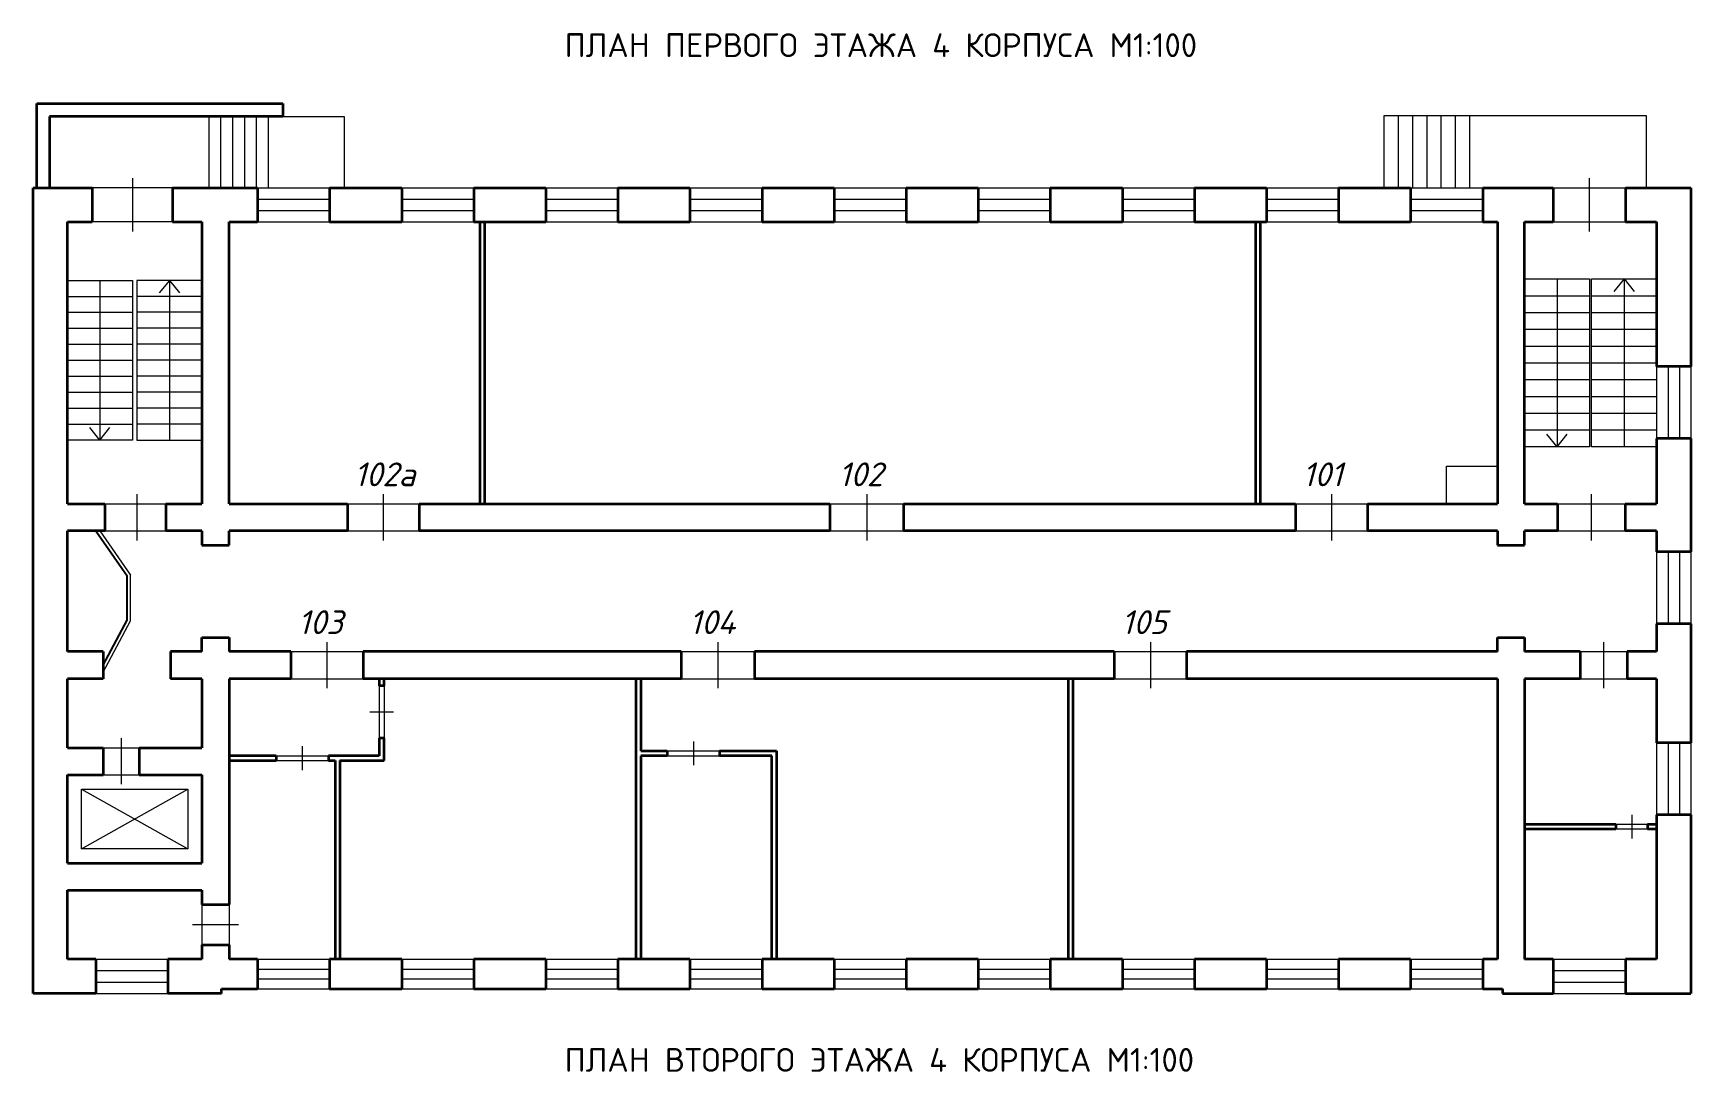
# Model space of a CAD drawing. Header units: inches. Extents: x -357 to 1347, y 2700 to 4058.
# Drawn here: x -293.4 to 55.3, y 3722.1 to 3940.6 of the extents above; entities that cross this region are included whole.
import ezdxf

# ---------------------------------------------------------------- set-up
doc = ezdxf.new("R2010")
doc.units = ezdxf.units.IN
doc.header["$MEASUREMENT"] = 0
doc.layers.add('ПОСТРОЕНИЯ', color=6, linetype='Continuous')
doc.layers.add('текст', color=7, linetype='Continuous')
doc.layers.add('ТОЛСТЫЕ СТЕНЫ', color=1, linetype='Continuous', lineweight=35)
doc.layers.add('ТОНКАЯ', color=160, linetype='Continuous', lineweight=9)
doc.styles.get("Standard").update_dxf_attribs({"font": 'isocpeui.ttf', "height": 5})

msp = doc.modelspace()

# ---------------------------------------------------------------- linework, layer by layer
at = {"layer": 'ПОСТРОЕНИЯ'}
for p, q in [((-264.06, 3908.09), (-264.06, 3900.89)), ((-280.2, 3835.89), (-273.59, 3826.41)), ((-273.59, 3817.12), (-273.59, 3826.41)), ((-278.67, 3807.64), (-273.59, 3817.12))]:
    msp.add_line(p, q, dxfattribs=at)
at = {"layer": 'ТОЛСТЫЕ СТЕНЫ'}
for p, q in [((-292.62, 3908.09), (-292.62, 3925.79)), ((-292.62, 3925.79), (-240.82, 3925.79)), ((-240.82, 3923.09), (-289.92, 3923.09)), ((-289.92, 3923.09), (-289.92, 3908.09)), ((-240.82, 3925.79), (-240.82, 3923.09)), ((-293.37, 3908.09), (-280.96, 3908.09)), ((-293.37, 3738.59), (-293.37, 3908.09)), ((-280.96, 3908.09), (-280.96, 3900.89)), ((-264.06, 3908.09), (-264.06, 3900.89)), ((-264.06, 3908.09), (-246.17, 3908.09)), ((-246.17, 3908.09), (-246.17, 3900.89)), ((-231.01, 3908.09), (-231.01, 3900.89)), ((-231.01, 3908.09), (-215.85, 3908.09)), ((-215.85, 3908.09), (-215.85, 3900.89)), ((-200.69, 3908.09), (-200.69, 3900.89)), ((-200.69, 3908.09), (-185.53, 3908.09)), ((-185.53, 3908.09), (-185.53, 3900.89)), ((-170.37, 3908.09), (-170.37, 3900.89)), ((-170.37, 3908.09), (-155.21, 3908.09)), ((-155.21, 3908.09), (-155.21, 3900.89)), ((-140.05, 3908.09), (-140.05, 3900.89)), ((-140.05, 3908.09), (-124.89, 3908.09)), ((-124.89, 3908.09), (-124.89, 3900.89)), ((-109.73, 3908.09), (-109.73, 3900.89)), ((-109.73, 3908.09), (-94.57, 3908.09)), ((-94.57, 3908.09), (-94.57, 3900.89)), ((-79.41, 3908.09), (-79.41, 3900.89)), ((-79.41, 3908.09), (-64.25, 3908.09)), ((-64.25, 3908.09), (-64.25, 3900.89)), ((-49.09, 3908.09), (-49.09, 3900.89)), ((-49.09, 3908.09), (-33.93, 3908.09)), ((-33.93, 3908.09), (-33.93, 3900.89)), ((-18.77, 3908.09), (-18.77, 3900.89)), ((-18.77, 3908.09), (-3.61, 3908.09)), ((-3.61, 3908.09), (-3.61, 3900.89)), ((11.55, 3908.09), (11.55, 3900.89)), ((11.55, 3908.09), (26.39, 3908.09)), ((26.39, 3908.09), (26.39, 3900.89)), ((41.55, 3908.09), (41.55, 3900.89)), ((41.55, 3908.09), (55.33, 3908.09)), ((55.33, 3908.09), (55.33, 3870.49)), ((-286.17, 3900.89), (-280.96, 3900.89)), ((-286.17, 3841.59), (-286.17, 3900.89)), ((-264.06, 3900.89), (-257.87, 3900.89)), ((-257.87, 3900.89), (-257.87, 3841.59)), ((-252.17, 3841.59), (-252.17, 3900.89)), ((-252.17, 3900.89), (-246.17, 3900.89)), ((-231.01, 3900.89), (-215.85, 3900.89)), ((-200.69, 3900.89), (-185.53, 3900.89)), ((-199.37, 3841.59), (-199.37, 3900.89)), ((-198.37, 3841.59), (-198.37, 3900.89)), ((-170.37, 3900.89), (-155.21, 3900.89)), ((-140.05, 3900.89), (-124.89, 3900.89)), ((-109.73, 3900.89), (-94.57, 3900.89)), ((-79.41, 3900.89), (-64.25, 3900.89)), ((-49.09, 3900.89), (-33.93, 3900.89)), ((-36.17, 3841.59), (-36.17, 3900.89)), ((-35.17, 3841.59), (-35.17, 3900.89)), ((-18.77, 3900.89), (-3.61, 3900.89)), ((11.55, 3900.89), (14.63, 3900.89)), ((14.63, 3900.89), (14.63, 3841.59)), ((20.33, 3841.59), (20.33, 3900.89)), ((20.33, 3900.89), (26.39, 3900.89)), ((41.55, 3900.89), (48.13, 3900.89)), ((48.13, 3900.89), (48.13, 3870.49)), ((55.33, 3870.49), (48.13, 3870.49)), ((55.33, 3855.33), (48.13, 3855.33)), ((48.13, 3855.33), (48.13, 3841.59)), ((55.33, 3855.33), (55.33, 3831.49)), ((-286.17, 3841.59), (-278.27, 3841.59)), ((-278.27, 3841.59), (-278.27, 3835.89)), ((-265.47, 3841.59), (-265.47, 3835.89)), ((-265.47, 3841.59), (-257.87, 3841.59)), ((-252.17, 3841.59), (-227.27, 3841.59)), ((-227.27, 3841.59), (-227.27, 3835.89)), ((-212.17, 3841.59), (-212.17, 3835.89)), ((-212.17, 3841.59), (-125.77, 3841.59)), ((-125.77, 3841.59), (-125.77, 3835.89)), ((-110.27, 3841.59), (-110.27, 3835.89)), ((-110.27, 3841.59), (-27.87, 3841.59)), ((-27.87, 3841.59), (-27.87, 3835.89)), ((-12.67, 3841.59), (-12.67, 3835.89)), ((-12.67, 3841.59), (14.63, 3841.59)), ((20.33, 3841.59), (27.28, 3841.59)), ((27.28, 3841.59), (27.28, 3835.89)), ((41.48, 3841.59), (41.48, 3835.89)), ((41.48, 3841.59), (48.13, 3841.59)), ((-278.27, 3835.89), (-286.17, 3835.89)), ((-286.17, 3810.49), (-286.17, 3835.89)), ((-257.87, 3835.89), (-265.47, 3835.89)), ((-257.87, 3835.89), (-257.87, 3833.89)), ((-252.17, 3832.89), (-252.17, 3835.89)), ((-227.27, 3835.89), (-252.17, 3835.89)), ((-125.77, 3835.89), (-212.17, 3835.89)), ((-27.87, 3835.89), (-110.27, 3835.89)), ((14.63, 3835.89), (-12.67, 3835.89)), ((14.63, 3835.89), (14.63, 3833.89)), ((20.33, 3832.89), (20.33, 3835.89)), ((27.28, 3835.89), (20.33, 3835.89)), ((48.13, 3835.89), (41.48, 3835.89)), ((48.13, 3835.89), (48.13, 3831.49)), ((-257.87, 3833.89), (-257.87, 3832.89)), ((-257.87, 3832.89), (-252.17, 3832.89)), ((14.63, 3833.89), (14.63, 3832.89)), ((14.63, 3832.89), (20.33, 3832.89)), ((55.33, 3831.49), (48.13, 3831.49)), ((55.33, 3816.33), (48.13, 3816.33)), ((48.13, 3816.33), (48.13, 3810.49)), ((55.33, 3816.33), (55.33, 3791.3)), ((-257.87, 3812.49), (-257.87, 3813.49)), ((-257.87, 3813.49), (-252.17, 3813.49)), ((-257.87, 3810.49), (-257.87, 3812.49)), ((-252.17, 3813.49), (-252.17, 3810.49)), ((14.63, 3812.49), (14.63, 3813.49)), ((14.63, 3813.49), (20.33, 3813.49)), ((14.63, 3810.49), (14.63, 3812.49)), ((20.33, 3813.49), (20.33, 3810.49)), ((-278.67, 3810.49), (-286.17, 3810.49)), ((-278.67, 3810.49), (-278.67, 3804.79)), ((-257.87, 3810.49), (-264.47, 3810.49)), ((-264.47, 3810.49), (-264.47, 3804.79)), ((-239.17, 3810.49), (-252.17, 3810.49)), ((-239.17, 3810.49), (-239.17, 3804.79)), ((-157.07, 3810.49), (-223.97, 3810.49)), ((-223.97, 3810.49), (-223.97, 3804.79)), ((-157.07, 3810.49), (-157.07, 3804.79)), ((-65.97, 3810.49), (-141.67, 3810.49)), ((-141.67, 3810.49), (-141.67, 3804.79)), ((-65.97, 3810.49), (-65.97, 3804.79)), ((14.63, 3810.49), (-50.77, 3810.49)), ((-50.77, 3810.49), (-50.77, 3804.79)), ((32.03, 3810.49), (20.33, 3810.49)), ((32.03, 3810.49), (32.03, 3804.79)), ((48.13, 3810.49), (41.93, 3810.49)), ((41.93, 3810.49), (41.93, 3804.79)), ((-286.17, 3790.29), (-286.17, 3804.79)), ((-278.67, 3804.79), (-286.17, 3804.79)), ((-257.87, 3804.79), (-264.47, 3804.79)), ((-257.87, 3804.79), (-257.87, 3790.29)), ((-252.17, 3804.79), (-252.17, 3757.29)), ((-239.17, 3804.79), (-252.17, 3804.79)), ((-157.07, 3804.79), (-223.97, 3804.79)), ((-220.57, 3804.79), (-220.57, 3803.29)), ((-219.57, 3803.29), (-219.57, 3804.79)), ((-166.57, 3804.79), (-166.57, 3745.79)), ((-165.57, 3804.79), (-165.57, 3789.59)), ((-65.97, 3804.79), (-141.67, 3804.79)), ((-75.67, 3804.79), (-75.67, 3745.79)), ((-74.67, 3804.79), (-74.67, 3745.79)), ((14.63, 3804.79), (-50.77, 3804.79)), ((14.63, 3804.79), (14.63, 3745.79)), ((20.33, 3804.79), (20.33, 3745.79)), ((32.03, 3804.79), (20.33, 3804.79)), ((48.13, 3804.79), (41.93, 3804.79)), ((48.13, 3804.79), (48.13, 3791.3)), ((-219.57, 3803.29), (-220.57, 3803.29)), ((-219.57, 3792.29), (-220.57, 3792.29)), ((-220.57, 3792.29), (-220.57, 3788.59)), ((-219.57, 3787.59), (-219.57, 3792.29)), ((55.33, 3791.3), (48.13, 3791.3)), ((-286.17, 3790.29), (-278.67, 3790.29)), ((-278.67, 3790.29), (-278.67, 3784.59)), ((-271.07, 3790.29), (-257.87, 3790.29)), ((-271.07, 3790.29), (-271.07, 3784.59)), ((-242.28, 3788.59), (-252.17, 3788.59)), ((-252.17, 3787.59), (-242.28, 3787.59)), ((-242.28, 3788.59), (-242.28, 3787.59)), ((-220.57, 3788.59), (-231.28, 3788.59)), ((-231.28, 3788.59), (-231.28, 3787.59)), ((-231.28, 3787.59), (-229.87, 3787.59)), ((-229.87, 3787.59), (-229.87, 3745.79)), ((-228.87, 3787.59), (-228.87, 3745.79)), ((-228.87, 3787.59), (-219.57, 3787.59)), ((-165.57, 3789.59), (-159.98, 3789.59)), ((-159.98, 3788.59), (-165.57, 3788.59)), ((-165.57, 3788.59), (-165.57, 3745.79)), ((-159.98, 3789.59), (-159.98, 3788.59)), ((-148.98, 3789.59), (-136.98, 3789.59)), ((-148.98, 3789.59), (-148.98, 3788.59)), ((-137.98, 3788.59), (-148.98, 3788.59)), ((-137.98, 3745.79), (-137.98, 3788.59)), ((-136.98, 3789.59), (-136.98, 3745.79)), ((-286.17, 3784.59), (-278.67, 3784.59)), ((-286.17, 3765.99), (-286.17, 3784.59)), ((-271.07, 3784.59), (-257.87, 3784.59)), ((-257.87, 3784.59), (-257.87, 3765.99)), ((20.33, 3774.19), (39.53, 3774.19)), ((20.33, 3773.19), (39.53, 3773.19)), ((39.53, 3774.19), (39.53, 3773.19)), ((46.23, 3774.19), (48.13, 3774.19)), ((46.23, 3774.19), (46.23, 3773.19)), ((46.23, 3773.19), (48.13, 3773.19)), ((55.33, 3776.14), (48.13, 3776.14)), ((48.13, 3776.14), (48.13, 3745.79)), ((55.33, 3776.14), (55.33, 3738.59)), ((-286.17, 3765.99), (-257.87, 3765.99)), ((-286.17, 3745.79), (-286.17, 3760.29)), ((-286.17, 3760.29), (-257.87, 3760.29)), ((-257.87, 3760.29), (-257.87, 3757.29)), ((-257.87, 3757.29), (-252.17, 3757.29)), ((-257.87, 3748.79), (-252.17, 3748.79)), ((-257.87, 3748.79), (-257.87, 3745.79)), ((-252.17, 3748.79), (-252.17, 3745.79)), ((-280.19, 3745.79), (-286.17, 3745.79)), ((-280.19, 3745.79), (-280.19, 3738.59)), ((-257.87, 3745.79), (-265.03, 3745.79)), ((-265.03, 3745.79), (-265.03, 3738.59)), ((-246.17, 3745.79), (-252.17, 3745.79)), ((-246.17, 3745.79), (-246.17, 3739.59)), ((-231.01, 3745.79), (-231.01, 3739.59)), ((-215.85, 3745.79), (-231.01, 3745.79)), ((-215.85, 3745.79), (-215.85, 3739.59)), ((-200.69, 3745.79), (-200.69, 3739.59)), ((-185.53, 3745.79), (-200.69, 3745.79)), ((-185.53, 3745.79), (-185.53, 3739.59)), ((-170.37, 3745.79), (-170.37, 3739.59)), ((-155.21, 3745.79), (-170.37, 3745.79)), ((-155.21, 3745.79), (-155.21, 3739.59)), ((-140.05, 3745.79), (-140.05, 3739.59)), ((-124.89, 3745.79), (-140.05, 3745.79)), ((-124.89, 3745.79), (-124.89, 3739.59)), ((-109.73, 3745.79), (-109.73, 3739.59)), ((-94.57, 3745.79), (-109.73, 3745.79)), ((-94.57, 3745.79), (-94.57, 3739.59)), ((-79.41, 3745.79), (-79.41, 3739.59)), ((-64.25, 3745.79), (-79.41, 3745.79)), ((-64.25, 3745.79), (-64.25, 3739.59)), ((-49.09, 3745.79), (-49.09, 3739.59)), ((-33.93, 3745.79), (-49.09, 3745.79)), ((-33.93, 3745.79), (-33.93, 3739.59)), ((-18.77, 3745.79), (-18.77, 3739.59)), ((-3.61, 3745.79), (-18.77, 3745.79)), ((-3.61, 3745.79), (-3.61, 3739.59)), ((11.55, 3745.79), (11.55, 3739.59)), ((14.63, 3745.79), (11.55, 3745.79)), ((26.39, 3745.79), (20.33, 3745.79)), ((26.39, 3745.79), (26.39, 3738.59)), ((48.13, 3745.79), (41.55, 3745.79)), ((41.55, 3745.79), (41.55, 3738.59)), ((-280.19, 3738.59), (-293.37, 3738.59)), ((-253.77, 3738.59), (-265.03, 3738.59)), ((-253.77, 3738.59), (-253.77, 3739.59)), ((-253.77, 3739.59), (-246.17, 3739.59)), ((-231.01, 3739.59), (-215.85, 3739.59)), ((-200.69, 3739.59), (-185.53, 3739.59)), ((-170.37, 3739.59), (-155.21, 3739.59)), ((-140.05, 3739.59), (-124.89, 3739.59)), ((-109.73, 3739.59), (-94.57, 3739.59)), ((-79.41, 3739.59), (-64.25, 3739.59)), ((-49.09, 3739.59), (-33.93, 3739.59)), ((-18.77, 3739.59), (-3.61, 3739.59)), ((11.55, 3739.59), (15.73, 3739.59)), ((15.73, 3739.59), (15.73, 3738.59)), ((15.73, 3738.59), (26.39, 3738.59)), ((41.55, 3738.59), (55.33, 3738.59))]:
    msp.add_line(p, q, dxfattribs=at)
at = {"layer": 'ТОНКАЯ'}
for p, q in [((-256.44, 3923.09), (-256.44, 3908.09)), ((-253.94, 3923.09), (-253.94, 3908.09)), ((-251.44, 3923.09), (-251.44, 3908.09)), ((-248.94, 3923.09), (-248.94, 3908.09)), ((-246.44, 3923.09), (-246.44, 3908.09)), ((-243.94, 3923.09), (-243.94, 3908.09)), ((-240.82, 3923.09), (-227.92, 3923.09)), ((-227.92, 3923.09), (-227.92, 3908.09)), ((45.97, 3923.19), (-9.23, 3923.19)), ((-9.23, 3923.19), (-9.23, 3908.09)), ((-6.23, 3923.19), (-6.23, 3908.09)), ((-3.23, 3923.19), (-3.23, 3908.09)), ((-0.23, 3923.19), (-0.23, 3908.09)), ((2.77, 3923.19), (2.77, 3908.09)), ((5.77, 3923.19), (5.77, 3908.09)), ((8.77, 3923.19), (8.77, 3908.09)), ((45.97, 3908.09), (45.97, 3923.19)), ((-272.51, 3910.09), (-272.51, 3898.89)), ((33.97, 3910.09), (33.97, 3898.89)), ((-264.06, 3908.09), (-280.96, 3908.09)), ((-246.17, 3908.09), (-231.01, 3908.09)), ((-246.17, 3905.69), (-231.01, 3905.69)), ((-215.85, 3908.09), (-200.69, 3908.09)), ((-215.85, 3905.69), (-200.69, 3905.69)), ((-185.53, 3908.09), (-170.37, 3908.09)), ((-185.53, 3905.69), (-170.37, 3905.69)), ((-155.21, 3908.09), (-140.05, 3908.09)), ((-155.21, 3905.69), (-140.05, 3905.69)), ((-124.89, 3908.09), (-109.73, 3908.09)), ((-124.89, 3905.69), (-109.73, 3905.69)), ((-94.57, 3908.09), (-79.41, 3908.09)), ((-94.57, 3905.69), (-79.41, 3905.69)), ((-64.25, 3908.09), (-49.09, 3908.09)), ((-64.25, 3905.69), (-49.09, 3905.69)), ((-33.93, 3908.09), (-18.77, 3908.09)), ((-33.93, 3905.69), (-18.77, 3905.69)), ((-3.61, 3908.09), (11.55, 3908.09)), ((-3.61, 3905.69), (11.55, 3905.69)), ((26.39, 3908.09), (41.55, 3908.09)), ((-246.17, 3903.29), (-231.01, 3903.29)), ((-215.85, 3903.29), (-200.69, 3903.29)), ((-185.53, 3903.29), (-170.37, 3903.29)), ((-155.21, 3903.29), (-140.05, 3903.29)), ((-124.89, 3903.29), (-109.73, 3903.29)), ((-94.57, 3903.29), (-79.41, 3903.29)), ((-64.25, 3903.29), (-49.09, 3903.29)), ((-33.93, 3903.29), (-18.77, 3903.29)), ((-3.61, 3903.29), (11.55, 3903.29)), ((-264.06, 3900.89), (-280.96, 3900.89)), ((-246.17, 3900.89), (-231.01, 3900.89)), ((-215.85, 3900.89), (-200.69, 3900.89)), ((-185.53, 3900.89), (-170.37, 3900.89)), ((-155.21, 3900.89), (-140.05, 3900.89)), ((-124.89, 3900.89), (-109.73, 3900.89)), ((-94.57, 3900.89), (-79.41, 3900.89)), ((-64.25, 3900.89), (-49.09, 3900.89)), ((-33.93, 3900.89), (-18.77, 3900.89)), ((-3.61, 3900.89), (11.55, 3900.89)), ((26.39, 3900.89), (41.55, 3900.89)), ((-286.17, 3888.59), (-272.47, 3888.59)), ((-279.32, 3888.59), (-279.32, 3854.99)), ((-272.47, 3888.59), (-272.47, 3854.99)), ((-257.87, 3888.59), (-271.57, 3888.59)), ((-271.57, 3888.59), (-271.57, 3854.99)), ((-264.72, 3888.59), (-266.84, 3885.94)), ((-264.72, 3888.59), (-264.72, 3854.99)), ((-264.72, 3888.59), (-264.72, 3885.23)), ((-264.72, 3888.59), (-262.61, 3885.94)), ((20.33, 3888.89), (34.03, 3888.89)), ((27.18, 3888.89), (27.18, 3853.59)), ((34.03, 3888.89), (34.03, 3853.59)), ((34.43, 3853.59), (34.43, 3888.89)), ((34.43, 3888.89), (48.13, 3888.89)), ((41.28, 3888.89), (39.16, 3886.24)), ((41.28, 3888.89), (41.28, 3853.59)), ((41.28, 3888.89), (41.28, 3885.53)), ((41.28, 3888.89), (43.39, 3886.24)), ((-286.17, 3885.23), (-272.47, 3885.23)), ((-257.87, 3885.23), (-271.57, 3885.23)), ((20.33, 3885.36), (34.03, 3885.36)), ((34.43, 3885.36), (48.13, 3885.36)), ((-286.17, 3881.87), (-272.47, 3881.87)), ((-257.87, 3881.87), (-271.57, 3881.87)), ((20.33, 3881.83), (34.03, 3881.83)), ((34.43, 3881.83), (48.13, 3881.83)), ((-286.17, 3878.51), (-272.47, 3878.51)), ((-257.87, 3878.51), (-271.57, 3878.51)), ((20.33, 3878.3), (34.03, 3878.3)), ((34.43, 3878.3), (48.13, 3878.3)), ((-286.17, 3875.15), (-272.47, 3875.15)), ((-257.87, 3875.15), (-271.57, 3875.15)), ((20.33, 3874.77), (34.03, 3874.77)), ((34.43, 3874.77), (48.13, 3874.77)), ((-286.17, 3871.79), (-272.47, 3871.79)), ((-257.87, 3871.79), (-271.57, 3871.79)), ((20.33, 3871.24), (34.03, 3871.24)), ((34.43, 3871.24), (48.13, 3871.24)), ((-286.17, 3868.43), (-272.47, 3868.43)), ((-257.87, 3868.43), (-271.57, 3868.43)), ((20.33, 3867.71), (34.03, 3867.71)), ((34.43, 3867.71), (48.13, 3867.71)), ((48.13, 3870.49), (48.13, 3855.33)), ((50.53, 3870.49), (50.53, 3855.33)), ((52.93, 3870.49), (52.93, 3855.33)), ((55.33, 3870.49), (55.33, 3855.33)), ((-286.17, 3865.07), (-272.47, 3865.07)), ((-257.87, 3865.07), (-271.57, 3865.07)), ((20.33, 3864.18), (34.03, 3864.18)), ((34.43, 3864.18), (48.13, 3864.18)), ((-286.17, 3861.71), (-272.47, 3861.71)), ((-257.87, 3861.71), (-271.57, 3861.71)), ((20.33, 3860.65), (34.03, 3860.65)), ((34.43, 3860.65), (48.13, 3860.65)), ((-286.17, 3858.35), (-272.47, 3858.35)), ((-279.32, 3854.99), (-281.44, 3857.64)), ((-279.32, 3854.99), (-277.21, 3857.64)), ((-257.87, 3858.35), (-271.57, 3858.35)), ((20.33, 3857.12), (34.03, 3857.12)), ((34.43, 3857.12), (48.13, 3857.12)), ((-272.47, 3854.99), (-286.17, 3854.99)), ((-271.57, 3854.99), (-257.87, 3854.99)), ((34.03, 3853.59), (20.33, 3853.59)), ((27.18, 3853.59), (25.06, 3856.24)), ((27.18, 3853.59), (29.29, 3856.24)), ((48.13, 3853.59), (34.43, 3853.59)), ((3.93, 3841.59), (3.93, 3849.49)), ((3.93, 3849.49), (14.63, 3849.49)), ((-271.57, 3843.59), (-271.57, 3833.89)), ((-219.72, 3843.59), (-219.72, 3833.89)), ((-118.02, 3843.59), (-118.02, 3833.89)), ((-20.27, 3843.59), (-20.27, 3833.89)), ((34.38, 3843.59), (34.38, 3833.89)), ((-278.27, 3841.59), (-265.47, 3841.59)), ((-227.27, 3841.59), (-212.17, 3841.59)), ((-125.77, 3841.59), (-110.27, 3841.59)), ((-27.87, 3841.59), (-12.67, 3841.59)), ((27.28, 3841.59), (41.48, 3841.59)), ((-273.59, 3826.41), (-280.2, 3835.89)), ((-279.34, 3835.89), (-272.89, 3826.58)), ((-278.27, 3835.89), (-265.47, 3835.89)), ((-227.27, 3835.89), (-212.17, 3835.89)), ((-125.77, 3835.89), (-110.27, 3835.89)), ((-27.87, 3835.89), (-12.67, 3835.89)), ((27.28, 3835.89), (41.48, 3835.89)), ((48.13, 3831.49), (48.13, 3816.33)), ((50.53, 3831.49), (50.53, 3816.33)), ((52.93, 3831.49), (52.93, 3816.33)), ((55.33, 3831.49), (55.33, 3816.33)), ((-273.59, 3817.12), (-273.59, 3826.41)), ((-272.89, 3816.95), (-272.89, 3826.58)), ((-278.67, 3807.64), (-273.59, 3817.12)), ((-278.67, 3806.16), (-272.89, 3816.95)), ((-231.57, 3812.49), (-231.57, 3802.79)), ((-149.37, 3812.49), (-149.37, 3802.79)), ((-58.37, 3812.49), (-58.37, 3802.79)), ((36.98, 3812.49), (36.98, 3802.79)), ((-239.17, 3810.49), (-223.97, 3810.49)), ((-157.07, 3810.49), (-141.67, 3810.49)), ((-65.97, 3810.49), (-50.77, 3810.49)), ((32.03, 3810.49), (41.93, 3810.49)), ((-239.17, 3804.79), (-223.97, 3804.79)), ((-157.07, 3804.79), (-141.67, 3804.79)), ((-65.97, 3804.79), (-50.77, 3804.79)), ((32.03, 3804.79), (41.93, 3804.79)), ((-220.57, 3803.29), (-220.57, 3792.29)), ((-219.57, 3803.29), (-219.57, 3792.29)), ((-217.57, 3797.79), (-222.57, 3797.79)), ((-274.87, 3792.29), (-274.87, 3782.59)), ((-236.78, 3790.59), (-236.78, 3785.59)), ((-154.48, 3791.59), (-154.48, 3786.59)), ((48.13, 3791.3), (48.13, 3776.14)), ((50.53, 3791.3), (50.53, 3776.14)), ((52.93, 3791.3), (52.93, 3776.14)), ((55.33, 3791.3), (55.33, 3776.14)), ((-278.67, 3790.29), (-271.07, 3790.29)), ((-242.28, 3788.59), (-231.28, 3788.59)), ((-242.28, 3787.59), (-231.28, 3787.59)), ((-159.98, 3789.59), (-148.98, 3789.59)), ((-159.98, 3788.59), (-148.98, 3788.59)), ((-278.67, 3784.59), (-271.07, 3784.59)), ((-283.17, 3781.59), (-260.87, 3781.59)), ((-283.17, 3768.99), (-283.17, 3781.59)), ((-283.17, 3781.59), (-260.87, 3768.99)), ((-283.17, 3768.99), (-260.87, 3781.59)), ((-260.87, 3781.59), (-260.87, 3768.99)), ((39.53, 3774.19), (46.23, 3774.19)), ((39.53, 3773.19), (46.23, 3773.19)), ((42.88, 3776.19), (42.88, 3771.19)), ((-260.87, 3768.99), (-283.17, 3768.99)), ((-257.87, 3757.29), (-257.87, 3748.79)), ((-252.17, 3757.29), (-252.17, 3748.79)), ((-250.17, 3753.04), (-259.87, 3753.04)), ((-280.19, 3745.79), (-265.03, 3745.79)), ((-246.17, 3745.79), (-231.01, 3745.79)), ((-215.85, 3745.79), (-200.69, 3745.79)), ((-185.53, 3745.79), (-170.37, 3745.79)), ((-155.21, 3745.79), (-140.05, 3745.79)), ((-124.89, 3745.79), (-109.73, 3745.79)), ((-94.57, 3745.79), (-79.41, 3745.79)), ((-64.25, 3745.79), (-49.09, 3745.79)), ((-33.93, 3745.79), (-18.77, 3745.79)), ((-3.61, 3745.79), (11.55, 3745.79)), ((26.39, 3745.79), (41.55, 3745.79)), ((-280.19, 3743.39), (-265.03, 3743.39)), ((-246.17, 3743.72), (-231.01, 3743.72)), ((-246.17, 3741.66), (-231.01, 3741.66)), ((-215.85, 3743.72), (-200.69, 3743.72)), ((-215.85, 3741.66), (-200.69, 3741.66)), ((-185.53, 3743.72), (-170.37, 3743.72)), ((-185.53, 3741.66), (-170.37, 3741.66)), ((-155.21, 3743.72), (-140.05, 3743.72)), ((-155.21, 3741.66), (-140.05, 3741.66)), ((-124.89, 3743.72), (-109.73, 3743.72)), ((-124.89, 3741.66), (-109.73, 3741.66)), ((-94.57, 3743.72), (-79.41, 3743.72)), ((-94.57, 3741.66), (-79.41, 3741.66)), ((-64.25, 3743.72), (-49.09, 3743.72)), ((-64.25, 3741.66), (-49.09, 3741.66)), ((-33.93, 3743.72), (-18.77, 3743.72)), ((-33.93, 3741.66), (-18.77, 3741.66)), ((-3.61, 3743.72), (11.55, 3743.72)), ((-3.61, 3741.66), (11.55, 3741.66)), ((26.39, 3743.39), (41.55, 3743.39)), ((-280.19, 3740.99), (-265.03, 3740.99)), ((-280.19, 3738.59), (-265.03, 3738.59)), ((-246.17, 3739.59), (-231.01, 3739.59)), ((-215.85, 3739.59), (-200.69, 3739.59)), ((-185.53, 3739.59), (-170.37, 3739.59)), ((-155.21, 3739.59), (-140.05, 3739.59)), ((-124.89, 3739.59), (-109.73, 3739.59)), ((-94.57, 3739.59), (-79.41, 3739.59)), ((-64.25, 3739.59), (-49.09, 3739.59)), ((-33.93, 3739.59), (-18.77, 3739.59)), ((-3.61, 3739.59), (11.55, 3739.59)), ((26.39, 3740.99), (41.55, 3740.99)), ((26.39, 3738.59), (41.55, 3738.59))]:
    msp.add_line(p, q, dxfattribs=at)

# ---------------------------------------------------------------- texts
at = {"layer": 'текст', "char_height": 5, "attachment_point": 1}
for s, width, gutter_width, heights, insert in [('{\\fISOCPEUR|b0|i0|c204|p34;ПЛАН ПЕРВОГО ЭТАЖА 4 КОРПУСА М1:100}', 171.9746, 62.57, [5.82], (-181.58, 3940.56)), ('102а', 19.4805, 25, [0], (-225.86, 3850.29)), ('102', 19.4805, 25, [0], (-123.96, 3850.29)), ('101', 19.4805, 25, [0], (-26.36, 3850.29)), ('103', 19.4805, 25, [0], (-237.66, 3819.19)), ('104', 19.4805, 25, [0], (-155.36, 3819.19)), ('105', 19.4805, 25, [0], (-64.46, 3819.19)), ('{\\fISOCPEUR|b0|i0|c204|p34;ПЛАН ВТОРОГО ЭТАЖА 4 КОРПУСА М1:100}', 171.9746, 62.57, [5.82], (-181.58, 3727.11))]:
    msp.add_mtext_dynamic_manual_height_columns(s, width=width, gutter_width=gutter_width, heights=heights, dxfattribs=dict(at, insert=insert))

doc.saveas('drawing.dxf')
